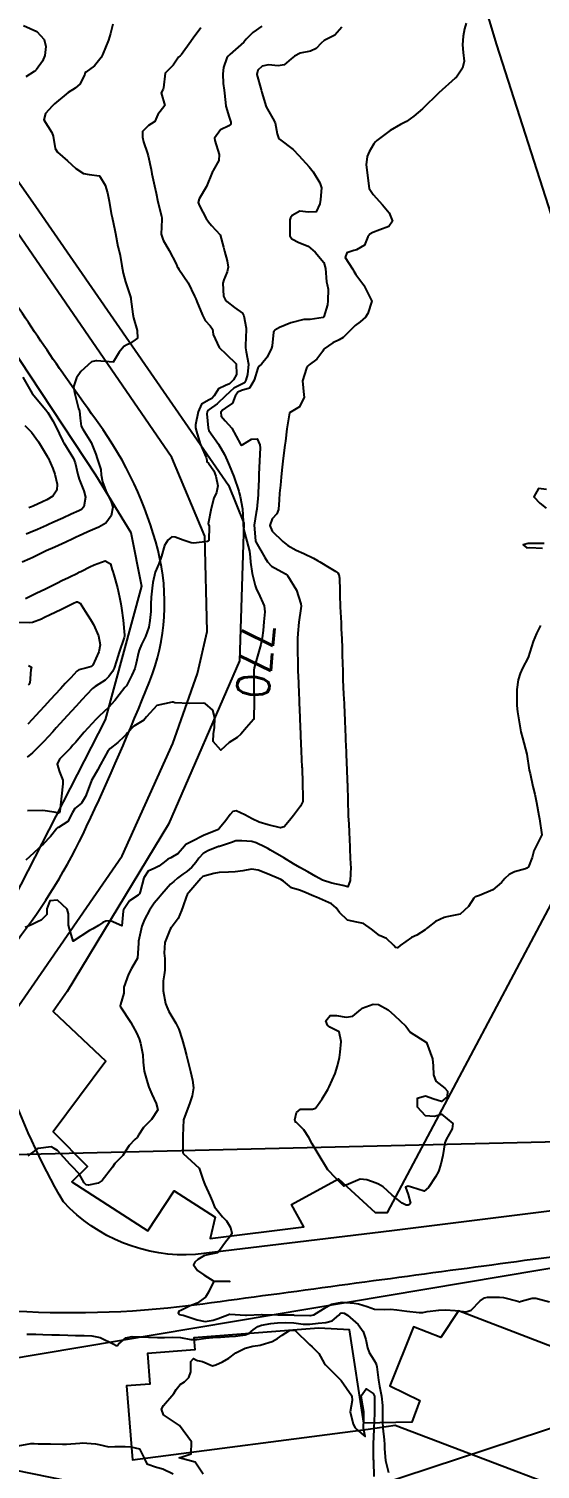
# Model space of a CAD drawing. Header units: metres. Extents: x 318500 to 325275, y 7408834 to 7428799.
# Drawn here: x 321444.5 to 321508, y 7423506.6 to 7423685.5 of the extents above; entities that cross this region are included whole.
import ezdxf
from ezdxf.enums import TextEntityAlignment as Align

# ---------------------------------------------------------------- set-up
doc = ezdxf.new("R2010")
doc.units = ezdxf.units.M
doc.header["$MEASUREMENT"] = 0
doc.linetypes.add('CONTINUO', pattern=[0])
for name, color, linetype in [('Cotas', 45, 'Continuous'), ('Curvas de Nivel 1m', 11, 'Continuous'), ('Curvas de Nivel 5m', 15, 'Continuous'), ('Edificações', 30, 'Continuous'), ('TEXTO', 45, 'Continuous'), ('Vias Primárias', 230, 'Continuous')]:
    doc.layers.add(name, color=color, linetype=linetype)
doc.styles.add('Style-STANDARD', font='STANDARD.shx')

msp = doc.modelspace()

# ---------------------------------------------------------------- linework, layer by layer
at = {"layer": 'Curvas de Nivel 1m', "flags": 128}
for points, elevation in [([(321498.84, 7423686.27), (321498.62, 7423685.54), (321498.45, 7423684.64), (321498.39, 7423683.54), (321498.47, 7423682.59), (321498.57, 7423681.54), (321498.38, 7423680.65), (321497.64, 7423679.55), (321497.56, 7423679.47), (321497.48, 7423679.4), (321495.46, 7423677.58), (321493.43, 7423675.61), (321492.33, 7423674.71), (321491.41, 7423674.03), (321490.7, 7423673.64), (321489.39, 7423672.93), (321487.75, 7423671.68), (321487.56, 7423671.5), (321487.37, 7423671.26), (321486.79, 7423670.27), (321486.54, 7423669.7), (321486.4, 7423668.63), (321486.55, 7423667.7), (321486.69, 7423666.32), (321486.81, 7423665.69), (321487.29, 7423664.97), (321488.44, 7423663.67), (321489.26, 7423662.66), (321489.68, 7423661.65), (321489.23, 7423660.97), (321488.11, 7423660.56), (321487.23, 7423660.23), (321486.87, 7423660.05), (321486.62, 7423659.7), (321486.22, 7423658.68), (321485.2, 7423658.1), (321484.89, 7423658.02), (321484.02, 7423657.73), (321483.8, 7423657.11), (321484.71, 7423655.72), (321484.88, 7423655.44), (321485.15, 7423655), (321486.15, 7423653.7), (321487.11, 7423651.69), (321486.61, 7423650.17), (321486.35, 7423649.7), (321485.66, 7423649.12), (321485.07, 7423648.69), (321484.11, 7423647.72), (321483.58, 7423647.2), (321483.05, 7423646.91), (321482.29, 7423646.51), (321481.2, 7423645.77), (321481.12, 7423645.68), (321481.03, 7423645.48), (321480.28, 7423644.51), (321479.35, 7423643.79), (321479.16, 7423643.63), (321479, 7423643.37), (321478.51, 7423641.8), (321478.67, 7423640.07), (321478.71, 7423639.79), (321478.14, 7423638.59), (321476.92, 7423637.82), (321476.63, 7423636.1), (321476.59, 7423635.82), (321476.4, 7423634.3), (321476.33, 7423633.83), (321476.16, 7423632.51), (321476.08, 7423631.83), (321475.96, 7423630.69), (321475.88, 7423629.83), (321475.79, 7423628.85), (321475.68, 7423627.83), (321475.61, 7423627), (321475.52, 7423625.83), (321475.32, 7423625.27), (321474.75, 7423624.66), (321474.46, 7423623.84), (321474.73, 7423623.14), (321476.07, 7423621.83), (321476.7, 7423621.34), (321477.72, 7423620.78), (321478.69, 7423620.33), (321479.88, 7423619.77), (321480.39, 7423619.48), (321480.68, 7423619.3), (321481.82, 7423618.6), (321482.66, 7423618.12), (321482.89, 7423617.96), (321483.04, 7423617.73), (321483.1, 7423617.28), (321483.13, 7423615.73), (321483.15, 7423615.2), (321483.21, 7423613.73), (321483.27, 7423612.41), (321483.3, 7423611.73), (321483.33, 7423610.97), (321483.38, 7423609.73), (321483.43, 7423608.62), (321483.46, 7423607.73), (321483.49, 7423606.7), (321483.51, 7423605.72), (321483.54, 7423604.67), (321483.58, 7423603.72), (321483.62, 7423602.88), (321483.67, 7423601.72), (321483.72, 7423600.43), (321483.75, 7423599.72), (321483.81, 7423598.31), (321483.84, 7423597.72), (321483.86, 7423597.19), (321483.92, 7423595.72), (321483.99, 7423594.07), (321484.01, 7423593.72), (321484.08, 7423591.95), (321484.09, 7423591.71), (321484.09, 7423591.5), (321484.13, 7423589.71), (321484.2, 7423587.77), (321484.2, 7423587.71), (321484.25, 7423586.75), (321484.3, 7423585.71), (321484.4, 7423583.89), (321484.4, 7423583.71), (321484.41, 7423583.51), (321484.49, 7423581.71), (321484.51, 7423581.37), (321484.45, 7423579.71), (321484.14, 7423578.93), (321483.51, 7423579.09), (321482.15, 7423579.37), (321481, 7423579.75), (321480.16, 7423580.23), (321479.17, 7423580.77), (321478.17, 7423581.34), (321477.4, 7423581.8), (321476.19, 7423582.53), (321474.55, 7423583.49), (321474.21, 7423583.68), (321473.89, 7423583.84), (321472.75, 7423584.4), (321472.22, 7423584.54), (321470.98, 7423584.65), (321470.22, 7423584.64), (321469.69, 7423584.43), (321468.21, 7423583.95), (321468.09, 7423583.92), (321466.76, 7423583.39), (321466.2, 7423583.05), (321465.65, 7423582.5), (321465.26, 7423581.96), (321464.77, 7423581.37), (321464.16, 7423580.84), (321463.66, 7423580.48), (321463, 7423579.99), (321462.54, 7423579.6), (321462.14, 7423579.24), (321461.06, 7423578.02), (321460.63, 7423577.51), (321460.11, 7423576.91), (321459.52, 7423576.04), (321458.88, 7423574.85), (321458.57, 7423574.05), (321458.16, 7423572.16), (321458.16, 7423572.05), (321458.16, 7423571.94), (321458.02, 7423570.05), (321457.28, 7423568.78), (321456.9, 7423568.07), (321456.34, 7423566.44), (321456.32, 7423566.07), (321456.34, 7423565.7), (321455.94, 7423564.31), (321455.89, 7423564.13), (321455.9, 7423564.08), (321455.94, 7423564.01), (321457.21, 7423562.06), (321457.46, 7423561.61), (321457.9, 7423560.78), (321458.24, 7423560.05), (321458.41, 7423559.52), (321458.7, 7423558.04), (321458.74, 7423557.15), (321458.87, 7423556.04), (321459.27, 7423554.58), (321459.43, 7423554.03), (321459.8, 7423553.18), (321460.33, 7423552.02), (321460.57, 7423551.22), (321459.75, 7423550.03), (321458.76, 7423549.02), (321458.15, 7423548.05), (321457.98, 7423547.79), (321457.72, 7423547.52), (321456.98, 7423546.79), (321456.54, 7423546.07), (321456.21, 7423545.55), (321455.68, 7423544.99), (321455.23, 7423544.54), (321454.93, 7423544.09), (321453.65, 7423542.43), (321453.16, 7423542.11), (321451.93, 7423541.84), (321451.65, 7423541.88), (321451.4, 7423542.13), (321450.77, 7423543.25), (321449.94, 7423544.16), (321449.67, 7423544.43), (321448.1, 7423546.18), (321447.7, 7423546.42), (321447.3, 7423546.6), (321445.7, 7423546.43), (321445.57, 7423546.35), (321445.38, 7423546.21), (321444.42, 7423545.5)], 768), ([(321454.96, 7423686.12), (321454.69, 7423684.97), (321454.44, 7423684.13), (321453.68, 7423682.31), (321453.61, 7423682.14), (321453.57, 7423682.08), (321453.51, 7423682), (321452.7, 7423680.94), (321451.63, 7423680.17), (321451.55, 7423680.1), (321451.48, 7423679.92), (321450.91, 7423678.72), (321450.29, 7423678.18), (321449.44, 7423677.65), (321447.72, 7423676.22), (321447.57, 7423676.07), (321447.43, 7423675.92), (321446.61, 7423675.03), (321446.4, 7423674.23), (321447.38, 7423672.65), (321447.56, 7423672.22), (321447.81, 7423670.67), (321448.09, 7423670.21), (321449.33, 7423669.16), (321450.38, 7423668.17), (321451.31, 7423667.56), (321452.03, 7423667.43), (321453.31, 7423667.27), (321454.02, 7423666.13), (321454.3, 7423665.15), (321454.5, 7423664.12), (321454.78, 7423662.58), (321454.87, 7423662.12), (321455.22, 7423660.53), (321455.3, 7423660.11), (321455.6, 7423658.51), (321455.71, 7423658.1), (321455.89, 7423657.39), (321456.08, 7423656.1), (321456.25, 7423655.19), (321456.55, 7423654.09), (321457.11, 7423652.35), (321457.2, 7423652.08), (321457.22, 7423651.97), (321457.44, 7423650.08), (321457.53, 7423649.62), (321457.97, 7423648.07), (321458.02, 7423647.09), (321457.03, 7423646.4), (321456.8, 7423646.32), (321456.35, 7423646.09), (321455.75, 7423645.37), (321455, 7423644.11), (321453, 7423644.3), (321452.85, 7423644.29), (321452.33, 7423644.15), (321450.99, 7423642.95), (321450.45, 7423642.17), (321450.09, 7423641.05), (321450.24, 7423640.17), (321450.72, 7423638.37), (321450.81, 7423638.16), (321450.83, 7423638.07), (321450.91, 7423637.17), (321451.05, 7423636.16), (321451.26, 7423635.79), (321452.27, 7423634.15), (321452.85, 7423632.71), (321453.04, 7423632.14), (321453.47, 7423630.78), (321453.53, 7423630.13), (321453.68, 7423629.25), (321454.1, 7423628.12), (321454.77, 7423626.75), (321454.96, 7423626.11), (321454.75, 7423625.02), (321454.09, 7423624.12), (321453.25, 7423623.61), (321452.73, 7423623.4), (321451.85, 7423623.03), (321450.72, 7423622.51), (321450.48, 7423622.4), (321450.01, 7423622.17), (321449.14, 7423621.75), (321448.7, 7423621.56), (321447.75, 7423621.15), (321446.69, 7423620.66), (321446.38, 7423620.52), (321445.79, 7423620.23), (321445.05, 7423619.86), (321444.67, 7423619.7), (321443.7, 7423619.28)], 772), ([(321443.86, 7423685.96), (321445.54, 7423685.2), (321446.43, 7423684.24), (321446.66, 7423683.36), (321446.52, 7423682.23), (321446.22, 7423681.51), (321445.48, 7423680.51), (321445.35, 7423680.37), (321445.2, 7423680.24), (321444.17, 7423679.56)], 773), ([(321483.4, 7423685.74), (321482.54, 7423684.76), (321481.54, 7423684.25), (321481.2, 7423684.1), (321480.83, 7423683.78), (321480.21, 7423683.09), (321479.52, 7423682.79), (321478.21, 7423682.51), (321477.51, 7423682.16), (321477.11, 7423681.83), (321476.26, 7423681.07), (321475.5, 7423680.96), (321474.28, 7423681.08), (321473.5, 7423680.9), (321472.98, 7423680.39), (321472.86, 7423679.88), (321473.38, 7423677.95), (321473.4, 7423677.87), (321473.41, 7423677.83), (321473.45, 7423677.65), (321474.02, 7423675.86), (321474.84, 7423674.42), (321475.12, 7423673.85), (321475.39, 7423672.51), (321475.53, 7423672), (321475.68, 7423671.85), (321477.36, 7423670.57), (321478.06, 7423669.81), (321479.33, 7423668.41), (321479.82, 7423667.78), (321480.68, 7423666.4), (321480.87, 7423665.77), (321480.73, 7423664.33), (321480.68, 7423663.78), (321480.23, 7423662.8), (321479.25, 7423662.76), (321478.18, 7423662.88), (321477.25, 7423662.34), (321477.02, 7423662.05), (321476.93, 7423661.82), (321476.93, 7423661.51), (321476.94, 7423659.82), (321477.21, 7423659.43), (321478.04, 7423658.98), (321479.2, 7423658.54), (321480.07, 7423657.78), (321481.17, 7423656.5), (321481.35, 7423655.77), (321481.49, 7423654.11), (321481.57, 7423653.76), (321481.71, 7423653.18), (321481.67, 7423651.76), (321481.61, 7423651.25), (321481.17, 7423649.77), (321481.08, 7423649.69), (321479.45, 7423649.41), (321479.08, 7423649.43), (321478.7, 7423649.42), (321477.07, 7423649), (321475.67, 7423648.45), (321475.06, 7423648.12), (321474.96, 7423647.96), (321474.93, 7423647.85), (321474.74, 7423646.14), (321474.68, 7423645.85), (321474.13, 7423644.74), (321473.42, 7423643.87), (321473.19, 7423643.68), (321472.99, 7423643.37), (321472.51, 7423641.88), (321471.95, 7423640.9), (321470.96, 7423640.59), (321470.47, 7423640.39), (321470.14, 7423639.91), (321469.82, 7423639.03), (321468.93, 7423638.39), (321468.63, 7423638.22), (321468.39, 7423637.93), (321468.4, 7423637.42), (321468.91, 7423636.83), (321469.73, 7423635.91), (321470.82, 7423633.95), (321470.84, 7423633.9), (321470.87, 7423633.86), (321470.95, 7423633.81), (321471.1, 7423633.9), (321472.19, 7423634.57), (321472.88, 7423634.6), (321473.21, 7423633.86), (321473.25, 7423633.48), (321473.18, 7423631.86), (321473.11, 7423630.15), (321473.1, 7423629.87), (321473.09, 7423629.59), (321473.02, 7423627.87), (321473.01, 7423627.64), (321472.86, 7423625.87), (321472.76, 7423625.43), (321472.51, 7423623.87), (321472.66, 7423621.93), (321472.67, 7423621.87), (321472.71, 7423621.78), (321473.85, 7423619.85), (321474.15, 7423619.32), (321474.67, 7423618.76), (321476.39, 7423617.82), (321476.66, 7423617.6), (321477.75, 7423615.8), (321478.32, 7423614.08), (321478.34, 7423613.79), (321478.3, 7423613.5), (321478.06, 7423611.8), (321477.95, 7423610.41), (321477.9, 7423609.8), (321477.88, 7423608.45), (321477.9, 7423607.8), (321477.92, 7423607.2), (321477.95, 7423605.8), (321478.01, 7423604.27), (321478.03, 7423603.8), (321478.05, 7423603.38), (321478.11, 7423601.8), (321478.19, 7423600.03), (321478.2, 7423599.79), (321478.27, 7423597.91), (321478.28, 7423597.79), (321478.28, 7423597.69), (321478.37, 7423595.79), (321478.45, 7423593.79), (321478.46, 7423593.67), (321478.52, 7423591.79), (321478.56, 7423590.06), (321478.57, 7423589.79), (321478.54, 7423589.53), (321478.28, 7423588.95), (321477.79, 7423588.28), (321477.4, 7423587.8), (321476.89, 7423587.17), (321476.24, 7423586.37), (321475.79, 7423586.27), (321474.24, 7423586.62), (321473.14, 7423586.96), (321472.25, 7423587.38), (321471.36, 7423587.88), (321470.27, 7423588.36), (321469.87, 7423588.3), (321469.53, 7423587.91), (321468.98, 7423587.18), (321468.23, 7423586.22), (321468.08, 7423586.07), (321467.75, 7423585.93), (321466.22, 7423585.29), (321464.78, 7423584.54), (321464.21, 7423584.29), (321464.02, 7423584.18), (321463.87, 7423583.98), (321463.1, 7423583.08), (321462.19, 7423582.53), (321461.81, 7423582.38), (321461.35, 7423582.01), (321460.69, 7423581.5), (321460.17, 7423581.25), (321459.34, 7423580.87), (321458.83, 7423580.05), (321458.38, 7423578.3), (321458.28, 7423578.06), (321458.13, 7423577.87), (321457.02, 7423577.17), (321456.3, 7423576.08), (321456.27, 7423575.91), (321456.07, 7423574.08), (321454.66, 7423574.69), (321454.08, 7423574.68), (321453.71, 7423574.48), (321453.21, 7423574.12), (321452.48, 7423573.71), (321452.06, 7423573.48), (321450.05, 7423572.16), (321449.59, 7423573.7), (321449.48, 7423574.17), (321449.48, 7423575.56), (321449.3, 7423576.17), (321448.12, 7423577.26), (321447.15, 7423577.17), (321446.78, 7423576.2), (321446.79, 7423575.5), (321446.08, 7423574.79), (321445.68, 7423574.61), (321444.95, 7423574.23), (321444.07, 7423573.87)], 769), ([(321465.88, 7423685.65), (321465.55, 7423685.22), (321465.01, 7423684.51), (321464.65, 7423683.99), (321463.51, 7423682.36), (321463.33, 7423682.19), (321463.13, 7423682.01), (321462.47, 7423681.04), (321461.48, 7423680.03), (321461.27, 7423678.22), (321461.21, 7423678.03), (321460.99, 7423677.58), (321461.43, 7423676.03), (321460.54, 7423674.92), (321460.17, 7423674.05), (321459.71, 7423673.74), (321459.39, 7423673.55), (321458.67, 7423672.78), (321458.64, 7423672.07), (321458.79, 7423671.5), (321459.26, 7423670.06), (321459.35, 7423669.77), (321459.74, 7423668.05), (321459.83, 7423667.54), (321460.15, 7423666.05), (321460.36, 7423665.12), (321460.57, 7423664.04), (321461.01, 7423662.27), (321461.06, 7423662.03), (321461.06, 7423661.85), (321460.98, 7423660.03), (321461.21, 7423659.3), (321461.96, 7423658.02), (321462.82, 7423656.35), (321462.97, 7423656), (321463.03, 7423655.87), (321463.16, 7423655.69), (321464.31, 7423653.99), (321465.12, 7423652.34), (321465.27, 7423651.98), (321465.41, 7423651.67), (321466.1, 7423649.96), (321466.42, 7423649.31), (321467.07, 7423648.65), (321467.33, 7423648.22), (321467.38, 7423647.95), (321467.44, 7423647.56), (321468.16, 7423645.93), (321469.02, 7423645.1), (321470.28, 7423643.91), (321470.31, 7423642.58), (321469.94, 7423641.91), (321469.44, 7423641.45), (321468.97, 7423641.21), (321468.1, 7423640.79), (321467.53, 7423639.94), (321467.28, 7423639.61), (321466.94, 7423639.43), (321465.98, 7423638.91), (321465.55, 7423637.97), (321465.24, 7423636.32), (321465.25, 7423635.97), (321465.34, 7423635.52), (321465.81, 7423633.97), (321466.54, 7423632.26), (321466.62, 7423631.95), (321466.63, 7423631.75), (321466.84, 7423631.56), (321467.49, 7423630.6), (321467.76, 7423629.94), (321467.99, 7423628.74), (321467.82, 7423627.93), (321467.5, 7423627.22), (321467.16, 7423625.94), (321466.82, 7423624.03), (321466.84, 7423623.95), (321466.92, 7423623.76), (321466.9, 7423621.95), (321466.8, 7423621.86), (321466.71, 7423621.82), (321465.04, 7423621.64), (321464.71, 7423621.66), (321463.71, 7423621.99), (321462.72, 7423622.38), (321462.31, 7423622.42), (321461.8, 7423622.01), (321461.38, 7423621.34), (321461.01, 7423620.03), (321460.67, 7423619.05), (321460.24, 7423618.04), (321459.94, 7423616.74), (321459.86, 7423616.04), (321459.73, 7423614.92), (321459.69, 7423614.04), (321459.68, 7423613.13), (321459.58, 7423612.04), (321459.42, 7423611.19), (321459.02, 7423610.05), (321458.53, 7423609.05), (321458.24, 7423608.35), (321458.16, 7423608.06), (321457.85, 7423606.72), (321457.68, 7423606.07), (321457.34, 7423605.22), (321456.75, 7423604.08), (321456.65, 7423603.9), (321456.46, 7423603.68), (321455.75, 7423602.79), (321455.21, 7423602.1), (321454.43, 7423601.23), (321453.26, 7423600.13), (321452.84, 7423599.7), (321452.41, 7423599.23), (321451.88, 7423598.66), (321451.42, 7423598.15), (321450.94, 7423597.59), (321450.37, 7423596.92), (321450.02, 7423596.51), (321449.7, 7423596.17), (321448.35, 7423594.79), (321448.05, 7423594.19), (321448.33, 7423593.21), (321448.75, 7423592.18), (321448.76, 7423591.73), (321448.61, 7423590.19), (321448.4, 7423588.33), (321448.36, 7423588.19), (321448.32, 7423588.12), (321448.26, 7423588.1), (321447.7, 7423588.2), (321446.26, 7423588.42), (321444.37, 7423588.35)], 771), ([(321443.78, 7423642.26), (321444.95, 7423640.24), (321446.66, 7423638.22), (321446.92, 7423637.87), (321447.53, 7423636.83), (321447.84, 7423636.21), (321448.75, 7423634.31), (321448.82, 7423634.19), (321448.87, 7423634.1), (321450.09, 7423632.17), (321450.3, 7423631.63), (321450.62, 7423630.16), (321450.81, 7423629.58), (321451.38, 7423628.15), (321451.58, 7423627.35), (321451.39, 7423626.15), (321451.08, 7423625.83), (321450.75, 7423625.66), (321449.81, 7423625.23), (321448.75, 7423624.75), (321447.54, 7423624.21), (321446.99, 7423623.96), (321446.73, 7423623.84), (321445.63, 7423623.33), (321444.72, 7423622.94), (321444.22, 7423622.74)], 773), ([(321444.06, 7423636.25), (321444.89, 7423635.42), (321445.74, 7423634.23), (321446.84, 7423632.38), (321446.93, 7423632.22), (321447.53, 7423630.91), (321447.76, 7423630.21), (321448.05, 7423628.95), (321448.02, 7423628.2), (321447.52, 7423627.47), (321446.77, 7423627), (321446.23, 7423626.76), (321445.1, 7423626.24), (321444.87, 7423626.13), (321444.76, 7423626.09), (321444.53, 7423626.02)], 774), ([(321508.8, 7423628.32), (321507.8, 7423628.41), (321507.24, 7423627.41), (321507.98, 7423626.6), (321508.78, 7423625.97)], 767), ([(321508.53, 7423621.58), (321506.71, 7423621.6), (321506.55, 7423621.59), (321505.91, 7423621.43), (321506.36, 7423621.07), (321506.71, 7423621.08), (321508.31, 7423621)], 767), ([(321444.11, 7423614.74), (321444.61, 7423614.99), (321445.45, 7423615.4), (321446.63, 7423615.97), (321446.79, 7423616.05), (321447.11, 7423616.21), (321448.12, 7423616.72), (321448.64, 7423616.98), (321449.45, 7423617.38), (321450.66, 7423617.95), (321450.8, 7423618.02), (321451.07, 7423618.16), (321452.12, 7423618.69), (321452.67, 7423618.96), (321454, 7423619.45), (321454.67, 7423619.08), (321454.89, 7423618.33), (321454.95, 7423618.11), (321455.08, 7423617.68), (321455.55, 7423616.1), (321455.78, 7423614.93), (321455.95, 7423614.09), (321456.06, 7423613.56), (321456.27, 7423612.08), (321456.41, 7423610.22), (321456.41, 7423610.08), (321456.38, 7423609.91), (321455.76, 7423608.09), (321455.43, 7423607.01), (321455.14, 7423606.1), (321454.92, 7423605.68), (321454.48, 7423605.07), (321454, 7423604.6), (321453.25, 7423604.13), (321452.77, 7423603.83), (321452.46, 7423603.56), (321451.76, 7423602.84), (321451.14, 7423602.15), (321450.81, 7423601.79), (321450.43, 7423601.38), (321449.32, 7423600.18), (321448.89, 7423599.71), (321448.41, 7423599.19), (321447.93, 7423598.67), (321447.52, 7423598.2), (321446.99, 7423597.6), (321446.37, 7423596.94), (321446.01, 7423596.58), (321445.66, 7423596.23), (321445.01, 7423595.58), (321444.35, 7423595.05)], 772), ([(321443.03, 7423611.81), (321444.57, 7423611.79), (321444.99, 7423611.82), (321446.1, 7423612.22), (321446.42, 7423612.38), (321446.58, 7423612.46), (321447.09, 7423612.72), (321448.59, 7423613.45), (321450.1, 7423614.17), (321450.44, 7423614.33), (321450.6, 7423614.35), (321450.9, 7423614.16), (321451.54, 7423613.2), (321452.18, 7423612.14), (321452.57, 7423611.52), (321453.19, 7423610.13), (321453.39, 7423608.98), (321453.23, 7423608.13), (321452.5, 7423606.48), (321452.33, 7423606.32), (321451.73, 7423606.15), (321450.76, 7423605.89), (321450.49, 7423605.73), (321449.74, 7423604.91), (321449.06, 7423604.18), (321448.77, 7423603.88), (321448.46, 7423603.54), (321447.81, 7423602.84), (321447.22, 7423602.21), (321446.43, 7423601.35), (321445.89, 7423600.76), (321445.41, 7423600.23), (321444.94, 7423599.71), (321444.4, 7423599.13)], 773), ([(321508.05, 7423611.4), (321507.57, 7423610.41), (321507.14, 7423609.41), (321506.53, 7423607.42), (321505.84, 7423606.1), (321505.54, 7423605.43), (321505.29, 7423604.64), (321505.12, 7423603.44), (321505.13, 7423602.12), (321505.14, 7423601.44), (321505.2, 7423600.68), (321505.42, 7423599.44), (321505.64, 7423598.19), (321505.82, 7423597.43), (321506.37, 7423595.42), (321506.67, 7423593.42), (321506.76, 7423592.99), (321507.12, 7423591.41), (321507.34, 7423590.44), (321507.57, 7423589.4), (321507.87, 7423587.79), (321507.93, 7423587.39), (321508.23, 7423585.39), (321507.25, 7423583.4), (321507.03, 7423582.57), (321506.59, 7423581.41), (321506.35, 7423581.24), (321506.18, 7423581.18), (321504.83, 7423580.77), (321504.17, 7423580.47), (321503.62, 7423579.98), (321503.2, 7423579.45), (321502.14, 7423578.55), (321500.5, 7423577.86), (321500.13, 7423577.73), (321499.97, 7423577.67), (321499.77, 7423577.5), (321499.14, 7423576.49), (321498.1, 7423575.52), (321496.44, 7423575.2), (321496.09, 7423575.11), (321495.02, 7423574.63), (321494.07, 7423573.89), (321493.92, 7423573.74), (321493.75, 7423573.58), (321492.71, 7423572.94), (321492.06, 7423572.63), (321490.63, 7423571.62), (321490.32, 7423571.35), (321490.05, 7423571.39), (321489.84, 7423571.63), (321488.93, 7423572.52), (321488.06, 7423572.87), (321487.08, 7423573.67), (321486.08, 7423574.38), (321485.24, 7423574.53), (321484.09, 7423574.8), (321483.1, 7423575.73), (321482.71, 7423576.33), (321482.12, 7423576.82), (321480.25, 7423577.64), (321480.13, 7423577.69), (321479.94, 7423577.76), (321478.68, 7423578.32), (321478.14, 7423578.5), (321477.13, 7423578.8), (321476.15, 7423579.61), (321475.83, 7423579.82), (321474.16, 7423580.53), (321473.01, 7423581.01), (321472.17, 7423581.14), (321471.12, 7423580.93), (321470.16, 7423580.78), (321469.32, 7423580.75), (321468.16, 7423580.72), (321467.52, 7423580.57), (321466.15, 7423580.19), (321466.01, 7423580.09), (321465.88, 7423579.95), (321464.39, 7423578.24), (321464.21, 7423577.98), (321464.18, 7423577.92), (321464.13, 7423577.76), (321463.66, 7423576.43), (321463.5, 7423575.99), (321463.08, 7423574.99), (321462.33, 7423574), (321462.2, 7423573.87), (321462.07, 7423573.67), (321461.42, 7423572.01), (321461.36, 7423570.68), (321461.43, 7423570.01), (321461.42, 7423568.59), (321461.34, 7423568.01), (321461.23, 7423567.26), (321461.21, 7423566.01), (321461.52, 7423564.43), (321461.66, 7423564), (321461.93, 7423563.42), (321462.8, 7423561.99), (321463.17, 7423561.25), (321463.59, 7423559.97), (321463.87, 7423558.9), (321464.11, 7423557.97), (321464.2, 7423557.62), (321464.61, 7423555.96), (321464.87, 7423554.91), (321464.99, 7423553.96), (321464.82, 7423552.94), (321464.47, 7423551.96), (321464.3, 7423551.44), (321463.75, 7423549.97), (321463.64, 7423547.97), (321463.66, 7423546.01), (321463.66, 7423545.97), (321463.7, 7423545.8), (321465.67, 7423543.95), (321466.19, 7423542.48), (321466.41, 7423541.94), (321467.06, 7423540.5), (321467.3, 7423539.92), (321467.61, 7423539.15), (321468.57, 7423537.91), (321469.1, 7423537.41), (321469.58, 7423536.58), (321469.74, 7423535.89), (321469.71, 7423535.75), (321469.56, 7423535.54), (321468.85, 7423534.6), (321468.34, 7423533.91), (321467.98, 7423533.46), (321467.53, 7423533.37), (321466.35, 7423533.11), (321465.52, 7423532.61), (321465.16, 7423532.3), (321464.97, 7423531.96), (321465.5, 7423531.25), (321466.27, 7423530.71), (321467.49, 7423529.92), (321469.49, 7423529.89), (321467.49, 7423529.92), (321466.84, 7423528.56), (321466.47, 7423527.93), (321465.45, 7423527.2), (321464.56, 7423526.84), (321463.43, 7423526.29), (321463.22, 7423526.18), (321463.07, 7423525.98), (321463.25, 7423525.79), (321463.43, 7423525.75), (321463.69, 7423525.7), (321465.42, 7423525.11), (321466.42, 7423524.93), (321467.43, 7423525.08), (321468.06, 7423525.28), (321469.44, 7423525.84), (321469.49, 7423525.84), (321471.44, 7423525.72), (321471.58, 7423525.72), (321473.44, 7423525.77), (321473.51, 7423525.77), (321475.44, 7423525.74), (321475.51, 7423525.74), (321477.44, 7423525.73), (321477.5, 7423525.72), (321479.44, 7423525.67), (321479.52, 7423525.67), (321479.92, 7423525.75), (321481.45, 7423526.71), (321482.1, 7423527.08), (321483.46, 7423527.32), (321484.95, 7423527.19), (321485.45, 7423527.1), (321486.55, 7423526.77), (321487.45, 7423526.43), (321488.69, 7423526.4), (321489.45, 7423526.43), (321490.21, 7423526.38), (321491.45, 7423526.21), (321493.01, 7423526.02), (321493.44, 7423526.03), (321494.01, 7423526.14), (321495.45, 7423526.34), (321496.27, 7423526.36), (321497.45, 7423526.26), (321498.84, 7423526.11), (321499.45, 7423526.31), (321500.59, 7423527.48), (321501.09, 7423527.85), (321501.47, 7423527.93), (321502.98, 7423527.93), (321503.47, 7423527.88), (321505.23, 7423527.42), (321505.46, 7423527.37), (321505.66, 7423527.42), (321507.04, 7423527.82), (321507.47, 7423527.81), (321509.16, 7423527.36)], 767), ([(321444.5, 7423606.44), (321444.86, 7423606.24), (321444.8, 7423605.93), (321444.66, 7423604.24), (321444.6, 7423604.11), (321444.47, 7423604.02)], 774), ([(321444.3, 7423523.33), (321445.4, 7423523.35), (321446.3, 7423523.3), (321447.4, 7423523.24), (321448.33, 7423523.24), (321449.4, 7423523.23), (321450.35, 7423523.19), (321451.4, 7423523.16), (321452.38, 7423523.13), (321453.39, 7423522.92), (321455.08, 7423522.08), (321455.38, 7423521.92), (321455.53, 7423521.92), (321455.66, 7423522.08), (321456.58, 7423522.88), (321457.39, 7423523.04), (321458.42, 7423523.01), (321459.39, 7423522.97), (321460.5, 7423522.91), (321461.39, 7423522.91), (321462.41, 7423522.97), (321463.39, 7423522.91), (321464.66, 7423522.69), (321465.39, 7423522.66), (321466.5, 7423522.83), (321467.39, 7423522.92), (321468.33, 7423522.98), (321469.4, 7423523.03), (321470.19, 7423523.09), (321471.4, 7423523.27), (321471.85, 7423523.42), (321472.39, 7423523.86), (321472.96, 7423524.31), (321473.42, 7423524.46), (321474.57, 7423524.68), (321475.42, 7423524.75), (321476.45, 7423524.78), (321477.42, 7423524.74), (321478.6, 7423524.6), (321479.42, 7423524.58), (321480.46, 7423524.71), (321481.43, 7423524.8), (321482.18, 7423524.98), (321483.01, 7423525.71), (321483.22, 7423525.93), (321483.44, 7423525.99), (321483.68, 7423525.94), (321484.09, 7423525.7), (321485.42, 7423524.55), (321486.03, 7423523.67), (321486.38, 7423522.68), (321486.59, 7423521.66), (321486.78, 7423521.07), (321487.36, 7423520.14), (321487.64, 7423519.65), (321487.73, 7423519.27), (321487.94, 7423517.64), (321488.07, 7423516.89), (321488.33, 7423515.64), (321488.44, 7423514.49), (321488.44, 7423513.64), (321488.43, 7423512.47), (321488.47, 7423511.64), (321488.66, 7423510.21), (321488.69, 7423509.64), (321488.69, 7423509.11), (321488.82, 7423507.63), (321489.18, 7423506.14)], 768), ([(321466.2, 7423505.93), (321465.19, 7423507.45), (321463.2, 7423507.97), (321464.71, 7423508.46), (321464.72, 7423509.95), (321463.25, 7423511.97), (321461.27, 7423513.3), (321461.03, 7423514), (321461.28, 7423514.47), (321462.54, 7423515.98), (321462.83, 7423516.45), (321463.32, 7423517.07), (321463.86, 7423517.43), (321464.4, 7423517.96), (321464.64, 7423518.66), (321464.65, 7423519.96), (321465, 7423520.32), (321465.36, 7423520.12), (321465.48, 7423520.07), (321466.11, 7423519.94), (321467.35, 7423519.4), (321467.76, 7423519.51), (321468.59, 7423519.9), (321469.36, 7423520.37), (321470.23, 7423521.02), (321471.38, 7423521.6), (321472.35, 7423521.86), (321473.24, 7423521.98), (321473.38, 7423522), (321474.77, 7423522.44), (321475.4, 7423522.82), (321475.98, 7423523.22), (321476.91, 7423523.8), (321477.35, 7423523.85), (321477.41, 7423523.84), (321477.6, 7423523.79), (321479.38, 7423522.06), (321479.73, 7423521.75), (321480.55, 7423520.92), (321481.21, 7423519.73), (321481.36, 7423519.53), (321483.2, 7423517.71), (321483.33, 7423517.57), (321484.66, 7423515.69), (321484.69, 7423515.08), (321484.44, 7423513.69), (321484.79, 7423512.15), (321485.06, 7423511.68), (321485.25, 7423511.48), (321486.28, 7423510.62), (321486.1, 7423511.67), (321486.14, 7423512.8), (321486.15, 7423513.67), (321486.02, 7423514.4), (321485.81, 7423515.67), (321486.42, 7423516.55), (321487.3, 7423515.95), (321487.45, 7423515.65), (321487.46, 7423515.48), (321487.46, 7423513.65), (321487.45, 7423513.47), (321487.37, 7423511.65), (321487.36, 7423511.53), (321487.28, 7423509.65), (321487.3, 7423507.75), (321487.31, 7423507.65), (321487.32, 7423507.53), (321487.37, 7423505.65)], 769), ([(321443.21, 7423509.46), (321444.77, 7423509.77), (321445.22, 7423509.76), (321445.69, 7423509.73), (321447.22, 7423509.7), (321448.71, 7423509.67), (321449.22, 7423509.67), (321450.88, 7423509.8), (321451.22, 7423509.83), (321452.83, 7423509.73), (321453.22, 7423509.62), (321454.47, 7423509.35), (321455.21, 7423509.36), (321456.52, 7423509.37), (321457.21, 7423509.34), (321458.26, 7423509.09), (321458.8, 7423508.03), (321459.19, 7423507.24), (321460.38, 7423506.81), (321461.18, 7423506.6), (321462.48, 7423505.98)], 769)]:
    msp.add_lwpolyline(points, dxfattribs=dict(at, elevation=elevation))
at = {"layer": 'Curvas de Nivel 1m', "elevation": 767, "flags": 128}
msp.add_lwpolyline([(321487.95, 7423564.32), (321489.13, 7423563.64), (321489.93, 7423562.92), (321491.35, 7423561.61), (321491.6, 7423561.3), (321491.9, 7423560.85), (321493.89, 7423559.58), (321494.65, 7423557.57), (321494.75, 7423556.67), (321494.79, 7423555.57), (321495.05, 7423554.79), (321495.82, 7423554.18), (321496.19, 7423553.92), (321496.53, 7423553.54), (321496.48, 7423552.85), (321495.79, 7423552.27), (321494.83, 7423552.53), (321493.8, 7423552.91), (321492.75, 7423552.63), (321492.74, 7423551.59), (321493.76, 7423550.52), (321494.91, 7423550.42), (321495.77, 7423550.66), (321497.17, 7423549.53), (321497.09, 7423548.87), (321496.33, 7423547.54), (321496.17, 7423547.1), (321495.92, 7423545.55), (321495.69, 7423544.46), (321495.38, 7423543.55), (321495.02, 7423542.91), (321494.15, 7423541.57), (321493.64, 7423541.12), (321492.03, 7423541.6), (321491.65, 7423541.73), (321491.32, 7423541.61), (321491.64, 7423540.7), (321491.92, 7423539.6), (321491.78, 7423539.44), (321491.62, 7423539.35), (321491.39, 7423539.38), (321490.88, 7423539.61), (321489.64, 7423540.63), (321488.53, 7423541.65), (321487.96, 7423541.96), (321487.65, 7423542.09), (321486.52, 7423542.53), (321485.66, 7423542.58), (321483.65, 7423541.71), (321482.66, 7423542.73), (321481.67, 7423543.74), (321480.46, 7423545.75), (321479.72, 7423547), (321479.3, 7423547.77), (321478.67, 7423548.71), (321477.75, 7423549.63), (321477.66, 7423549.7), (321477.6, 7423549.79), (321477.57, 7423549.98), (321477.77, 7423550.88), (321478.26, 7423551.29), (321479.77, 7423551.28), (321480.12, 7423551.41), (321480.37, 7423551.75), (321480.95, 7423552.59), (321481.66, 7423553.74), (321481.71, 7423553.84), (321481.81, 7423554.06), (321482.56, 7423555.73), (321482.88, 7423556.69), (321483.1, 7423557.72), (321483.19, 7423558.4), (321483.33, 7423559.72), (321483.08, 7423560.9), (321481.91, 7423561.48), (321481.62, 7423561.74), (321481.41, 7423562.26), (321481.93, 7423562.93), (321482.72, 7423562.93), (321483.92, 7423562.71), (321484.77, 7423562.85), (321485.77, 7423563.68), (321485.85, 7423563.77), (321485.94, 7423563.85), (321487.28, 7423564.33)], close=True, dxfattribs=at)
at = {"layer": 'Curvas de Nivel 5m', "elevation": 770, "flags": 128}
msp.add_lwpolyline([(321473.46, 7423685.87), (321472.36, 7423685.08), (321471.54, 7423684.27), (321471.37, 7423684.06), (321471.22, 7423683.9), (321469.51, 7423682.37), (321469.28, 7423682.16), (321469.11, 7423681.93), (321468.71, 7423680.72), (321468.61, 7423679.94), (321468.65, 7423678.75), (321468.79, 7423677.94), (321468.97, 7423676.4), (321468.99, 7423675.93), (321469.41, 7423674.57), (321469.62, 7423673.93), (321469.61, 7423673.71), (321469.39, 7423673.48), (321468.34, 7423672.98), (321467.61, 7423671.95), (321467.65, 7423671.66), (321468.16, 7423669.94), (321468.11, 7423669.17), (321467.43, 7423667.95), (321467.39, 7423667.88), (321467.32, 7423667.68), (321466.59, 7423665.96), (321465.7, 7423664.4), (321465.56, 7423663.98), (321465.71, 7423663.53), (321466.56, 7423661.96), (321466.83, 7423661.55), (321467.23, 7423661.12), (321468.28, 7423659.94), (321468.72, 7423658.41), (321468.82, 7423657.93), (321469.17, 7423656.71), (321469.27, 7423655.93), (321469.15, 7423655.33), (321468.74, 7423654.34), (321468.61, 7423653.94), (321468.72, 7423652.33), (321468.91, 7423651.93), (321469.11, 7423651.68), (321470.09, 7423650.92), (321471.08, 7423650.22), (321471.23, 7423649.9), (321471.52, 7423648.34), (321471.51, 7423647.89), (321471.49, 7423647.46), (321471.44, 7423645.89), (321471.52, 7423645.39), (321471.8, 7423643.89), (321471.69, 7423642.6), (321471.5, 7423641.89), (321471.31, 7423641.56), (321470.97, 7423641.4), (321469.99, 7423640.88), (321468.96, 7423639.92), (321467.92, 7423638.95), (321466.92, 7423638.25), (321466.75, 7423638.12), (321466.67, 7423637.95), (321466.65, 7423637.69), (321466.8, 7423635.95), (321466.9, 7423635.64), (321468.08, 7423633.93), (321468.85, 7423632.64), (321469.18, 7423631.92), (321469.43, 7423631.32), (321469.99, 7423629.91), (321470.61, 7423628.08), (321470.67, 7423627.9), (321470.78, 7423627.43), (321471.05, 7423625.9), (321471.17, 7423624.32), (321471.17, 7423623.89), (321471.21, 7423623.42), (321471.6, 7423621.89), (321471.93, 7423620.64), (321472.03, 7423619.88), (321472.07, 7423619.27), (321472.28, 7423617.88), (321472.64, 7423616.37), (321472.81, 7423615.87), (321473.06, 7423615.43), (321473.74, 7423613.85), (321473.85, 7423613.11), (321473.73, 7423611.85), (321473.62, 7423610.8), (321473.5, 7423609.86), (321473.34, 7423609.05), (321473.02, 7423607.86), (321472.5, 7423606.13), (321472.46, 7423605.87), (321472.47, 7423603.87), (321472.51, 7423601.87), (321472.48, 7423599.93), (321472.48, 7423599.87), (321472.47, 7423599.81), (321472.42, 7423599.71), (321471.57, 7423598.72), (321470.85, 7423597.89), (321470.39, 7423597.49), (321469.43, 7423596.86), (321468.37, 7423595.92), (321467.41, 7423596.97), (321467.45, 7423597.93), (321467.61, 7423598.73), (321467.62, 7423599.93), (321467.37, 7423600.88), (321466.44, 7423601.69), (321466.22, 7423601.74), (321464.44, 7423601.69), (321462.65, 7423601.78), (321462.44, 7423601.86), (321462.33, 7423601.89), (321460.43, 7423601.44), (321459.13, 7423600.05), (321458.83, 7423599.64), (321458.41, 7423599.39), (321457.58, 7423598.89), (321456.79, 7423598.08), (321456.61, 7423597.86), (321456.38, 7423597.59), (321455.6, 7423596.86), (321454.64, 7423596.11), (321454.36, 7423595.78), (321453.43, 7423594.12), (321453.05, 7423593.41), (321452.31, 7423592.14), (321451.77, 7423590.67), (321451.57, 7423590.15), (321451.08, 7423589.34), (321450.27, 7423588.68), (321449.98, 7423588.16), (321449.38, 7423587.03), (321448.23, 7423586.31), (321448.15, 7423586.28), (321448.02, 7423586.19), (321447.22, 7423585.2), (321446.31, 7423584.21), (321446.26, 7423584.15), (321446.2, 7423584.1), (321444.18, 7423582.24)], dxfattribs=at)
at = {"layer": 'Edificações'}
for points in [[(321517.61, 7423636.83), (321502.62, 7423683.56), (321495.37, 7423707.78)], [(321427.54, 7423689.04), (321445.39, 7423663.45), (321469.34, 7423628.83), (321471.23, 7423624.1), (321470.69, 7423607.02), (321461.9, 7423586.73), (321449.32, 7423565.9), (321447.58, 7423563.45), (321454.12, 7423557.25), (321447.58, 7423548.5), (321451.83, 7423544.17), (321449.9, 7423542.28), (321459.31, 7423536.16), (321462.57, 7423541.17), (321467.66, 7423537.86), (321467.04, 7423535.23), (321478.69, 7423536.67), (321477.16, 7423539.47), (321482.99, 7423542.66), (321487.53, 7423538.45), (321489.06, 7423538.47), (321512.6, 7423582.86)], [(321436.55, 7423654.73), (321452.8, 7423630.13), (321457.22, 7423622.97), (321458.54, 7423616.29), (321454.03, 7423599.69), (321442.67, 7423577.52)], [(321517.93, 7423518.53), (321497.88, 7423526.23), (321495.67, 7423522.92), (321492.3, 7423524.27), (321489.36, 7423516.9), (321493.08, 7423515.1), (321492.09, 7423512.4), (321486.13, 7423512.28), (321484.37, 7423523.88), (321480.56, 7423524.1), (321480.56, 7423524.1), (321465.04, 7423522.88), (321465.15, 7423521.39), (321459.26, 7423520.93), (321459.56, 7423517.13), (321456.68, 7423516.91), (321457.4, 7423507.72), (321486.68, 7423511.55), (321490.02, 7423512.02), (321521.59, 7423500)]]:
    msp.add_lwpolyline(points, dxfattribs=at)
at = {"layer": 'TEXTO', "linetype": 'CONTINUO'}
for points in [[(321592.11, 7423549.18, 0), (321341.69, 7423543.21, 0)], [(321593.9, 7423545.75, 0), (321350.88, 7423504.88, 0)], [(321593.21, 7423539.27, 0), (321363.81, 7423463.67, 0)]]:
    msp.add_polyline3d(points, dxfattribs=at)
at = {"layer": 'Vias Primárias'}
for points in [[(321364.94, 7423500), (321391.43, 7423514), (321398.94, 7423518.19, 0.231598), (321406.02, 7423528.37, -0.15901), (321412.54, 7423541.27, -0.011715), (321429.68, 7423557.7, 0.042612), (321443, 7423572.15, 0.055489), (321451.72, 7423586.41, 0.014773), (321459.52, 7423604.42, 0.158147), (321460.58, 7423620.72, 0.095119), (321453.14, 7423636.6, -0.014934), (321440.74, 7423654.8, 0.016887), (321426.92, 7423674.92, -0.017486), (321416.57, 7423690.02, -0.079269), (321411.48, 7423701.83, -0.060787), (321409.63, 7423716.17, 0.453559), (321403.89, 7423721.13, 0.031126), (321376.12, 7423715.46, 0.10897), (321362.65, 7423708.45), (321323.36, 7423682.47)], [(321534.34, 7423541.76), (321489.59, 7423536.19), (321465.25, 7423533.23, -0.226396), (321448.83, 7423539.78, -0.049633), (321441.76, 7423555.36, -0.12773), (321442.84, 7423563.5), (321456.13, 7423582.76), (321462.42, 7423596.73), (321465.5, 7423605.45), (321466.7, 7423610.66), (321466.37, 7423622.51), (321462.29, 7423632.29), (321446.31, 7423655.56), (321434.33, 7423672.97), (321421.49, 7423692.04)], [(321564.83, 7423499.93, 0.008775), (321558.09, 7423518.27, -0.017675), (321553.8, 7423530.97, 0.349817), (321545.19, 7423536.96, 0.013196), (321532.53, 7423535.79, 0.003996), (321500, 7423531.66, 0.000217), (321466.16, 7423527.08, -0.04815), (321442.82, 7423526.17, 0.034657), (321417.48, 7423525.87, 0.399361), (321416.32, 7423520.54, 0.134781), (321431.29, 7423508.79), (321474.42, 7423500), (321495.32, 7423496.05), (321514.16, 7423491.86), (321531.33, 7423487.24), (321545.08, 7423483.39), (321555.01, 7423480.41), (321557.54, 7423479.53), (321561.06, 7423478.1), (321568.98, 7423474.03), (321572.5, 7423472.16, 0.545271), (321575.25, 7423473.7, 0.139682), (321574.48, 7423477.22), (321564.8, 7423500)]]:
    msp.add_lwpolyline(points, format="xyb", dxfattribs=at)

# ---------------------------------------------------------------- texts
at = {"layer": 'Cotas', "style": 'Style-STANDARD'}
msp.add_text('770', height=4, rotation=265.1424, dxfattribs=at).set_placement((321472.67, 7423607.01, 770), align=Align.MIDDLE_CENTER)

doc.saveas('drawing.dxf')
